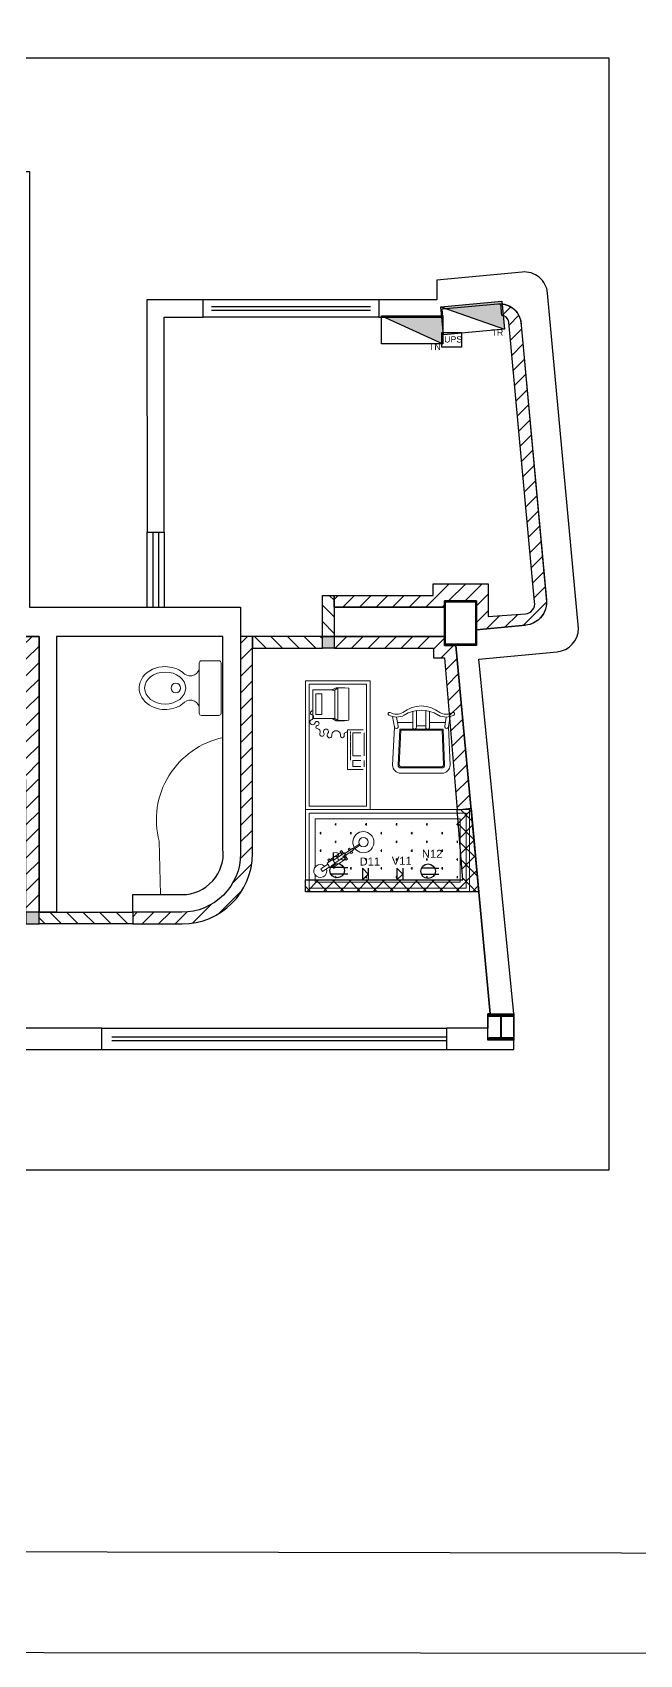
# Model space of a CAD drawing. Header units: metres. Extents: x -1 to 113, y -70 to 21.
# Drawn here: x 97.19 to 102.38, y -0.89 to 12.96 of the extents above; entities that cross this region are included whole.
import ezdxf

# ---------------------------------------------------------------- set-up
doc = ezdxf.new("R2010")
doc.units = ezdxf.units.M
doc.header["$LTSCALE"] = 0.5
for name, color, linetype in [('CANALETA', 5, 'Continuous'), ('COMUNICACION', 7, 'Continuous'), ('CUADRO', 7, 'Continuous'), ('EDIFICIO', 8, 'Continuous'), ('ENCHUFES', 5, 'Continuous'), ('TABLERO', 7, 'Continuous'), ('Textos', 7, 'Continuous')]:
    doc.layers.add(name, color=color, linetype=linetype)
doc.layers.add('MUEBLES', color=56, linetype='Continuous', lineweight=9)
doc.styles.get("Standard").update_dxf_attribs({"font": 'arial.ttf'})

# ---------------------------------------------------------------- blocks, each defined once
blk = doc.blocks.new('INODORO')
for p, q in [((0, -0.23), (0, 0.23)), ((0.02, 0.25), (0.18, 0.25)), ((0.2, 0.23), (0.2, -0.23)), ((0.18, -0.25), (0.02, -0.25))]:
    blk.add_line(p, q)
blk.add_circle((0.414, 0), 0.0438)
for centre, radius, start, end in [((0.02, 0.23), 0.02, 90, 180), ((0.18, 0.23), 0.02, 0, 90), ((0.283, 0.197), 0.0864, 196.4375, 322.7515), ((0.283, -0.197), 0.0864, 37.1646, 163.5625), ((0.02, -0.23), 0.02, 180, 270), ((0.18, -0.23), 0.02, 270, 0)]:
    blk.add_arc(centre, radius, start, end)
blk.add_ellipse((0.512, 0), major_axis=(0.188, 0), ratio=0.77871)
blk.add_open_spline([(0.352, -0.145), (0.364, -0.154), (0.378, -0.163), (0.444, -0.194), (0.504, -0.202), (0.629, -0.181), (0.692, -0.143), (0.741, -0.061), (0.75, -0.03), (0.75, 0), (0.75, 0.036), (0.737, 0.072), (0.671, 0.163), (0.591, 0.196), (0.453, 0.196), (0.396, 0.177), (0.352, 0.144)], degree=3, knots=[3.942102, 3.942102, 3.942102, 3.942102, 4.162638, 4.162638, 4.924422, 4.924422, 5.847984, 5.847984, 6.283185, 6.283185, 6.283185, 6.801532, 6.801532, 7.861895, 7.861895, 8.624417, 8.624417, 8.624417, 8.624417])
blk = doc.blocks.new('11PCOM09-MON')
at = {"color": 0, "linetype": 'ByBlock'}
for p, q in [((9.375, 14.75), (11.25, 15.875)), ((10.625, 14.75), (12.125, 15.75)), ((11.25, 15.875), (15.25, 15.875)), ((12.125, 15.75), (15.375, 15.75)), ((12.125, 15.75), (12.125, 0.125)), ((15.25, 15.875), (17.375, 15.625)), ((15.375, 15.75), (17.375, 15.625)), ((17.375, 15.625), (17.375, 0.25)), ((0, 1), (0, 14.75)), ((0, 14.75), (9.375, 14.75)), ((1.5, 2.875), (1.5, 12.875)), ((1.5, 12.875), (4.375, 12.875)), ((4.375, 2.875), (4.375, 12.875)), ((9.375, 14.75), (10.625, 14.75)), ((10.625, 14.75), (10.625, 1.125)), ((9.125, 1), (0, 1)), ((1.5, 2.875), (4.375, 2.875)), ((11.25, 0), (9.125, 1)), ((9.375, 1.125), (10.625, 1.125)), ((10.625, 1.125), (12.125, 0.125)), ((15.375, 0), (11.25, 0)), ((12.125, 0.125), (15.375, 0.125)), ((17.375, 0.25), (15.375, 0)), ((15.375, 0.125), (17.375, 0.25))]:
    blk.add_line(p, q, dxfattribs=at)
blk = doc.blocks.new('A$C7321269A')
for p, q in [((1118, 1271), (1136, 1271)), ((1122, 1271), (1119, 1276)), ((1125, 1271), (1125, 1278)), ((1127, 1271), (1127, 1280)), ((1129, 1271), (1129, 1278)), ((1132, 1271), (1135, 1276)), ((1268, 1271), (1286, 1271)), ((1272, 1271), (1269, 1276)), ((1275, 1271), (1275, 1278)), ((1277, 1271), (1277, 1280)), ((1279, 1271), (1279, 1278)), ((1282, 1271), (1285, 1276)), ((1043, 1141), (1061, 1141)), ((1047, 1141), (1044, 1146)), ((1050, 1141), (1050, 1148)), ((1052, 1141), (1052, 1150)), ((1054, 1141), (1054, 1148)), ((1057, 1141), (1060, 1146)), ((1193, 1141), (1211, 1141)), ((1197, 1141), (1194, 1146)), ((1200, 1141), (1200, 1148)), ((1202, 1141), (1202, 1150)), ((1204, 1141), (1204, 1148)), ((1207, 1141), (1210, 1146)), ((1355, 1194), (1292, 1099)), ((1413, 1155), (1349, 1060)), ((1493, 1141), (1511, 1141)), ((1497, 1141), (1494, 1146)), ((1500, 1141), (1500, 1148)), ((1502, 1141), (1502, 1150)), ((1504, 1141), (1504, 1148)), ((1507, 1141), (1510, 1146)), ((1118, 1011), (1136, 1011)), ((1122, 1011), (1119, 1016)), ((1125, 1011), (1125, 1019)), ((1127, 1011), (1127, 1020)), ((1129, 1011), (1129, 1019)), ((1132, 1011), (1135, 1016)), ((1418, 1011), (1436, 1011)), ((1422, 1011), (1419, 1016)), ((1425, 1011), (1425, 1019)), ((1427, 1011), (1427, 1020)), ((1429, 1011), (1429, 1019)), ((1432, 1011), (1435, 1016)), ((1043, 881), (1061, 881)), ((1047, 881), (1044, 886)), ((1050, 881), (1050, 889)), ((1052, 881), (1052, 891)), ((1054, 881), (1054, 889)), ((1057, 881), (1060, 886)), ((1343, 881), (1361, 881)), ((1347, 881), (1344, 886)), ((1350, 881), (1350, 889)), ((1352, 881), (1352, 891)), ((1354, 881), (1354, 889)), ((1357, 881), (1360, 886)), ((1493, 881), (1511, 881)), ((1497, 881), (1494, 886)), ((1500, 881), (1500, 889)), ((1502, 881), (1502, 891)), ((1504, 881), (1504, 889)), ((1507, 881), (1510, 886)), ((1118, 751), (1136, 751)), ((1122, 751), (1119, 756)), ((1125, 751), (1125, 759)), ((1127, 751), (1127, 761)), ((1129, 751), (1129, 759)), ((1132, 751), (1135, 756)), ((1268, 751), (1286, 751)), ((1272, 751), (1269, 756)), ((1275, 751), (1275, 759)), ((1277, 751), (1277, 761)), ((1279, 751), (1279, 759)), ((1282, 751), (1285, 756)), ((1418, 751), (1436, 751)), ((1422, 751), (1419, 756)), ((1425, 751), (1425, 759)), ((1427, 751), (1427, 761)), ((1429, 751), (1429, 759)), ((1432, 751), (1435, 756)), ((222, 642), (131, 657)), ((214, 610), (136, 625)), ((183, 616), (183, 486)), ((546, 657), (222, 642)), ((545, 611), (239, 596)), ((239, 596), (239, 226)), ((546, 601), (249, 586)), ((249, 586), (249, 235)), ((560, 237), (560, 587)), ((570, 237), (570, 587)), ((616, 237), (616, 587)), ((1043, 621), (1061, 621)), ((1047, 621), (1044, 627)), ((1050, 621), (1050, 629)), ((1052, 621), (1052, 631)), ((1054, 621), (1054, 629)), ((1057, 621), (1060, 627)), ((1193, 621), (1211, 621)), ((1197, 621), (1194, 627)), ((1200, 621), (1200, 629)), ((1202, 621), (1202, 631)), ((1204, 621), (1204, 629)), ((1207, 621), (1210, 627)), ((1343, 621), (1361, 621)), ((1347, 621), (1344, 627)), ((1350, 621), (1350, 629)), ((1352, 621), (1352, 631)), ((1354, 621), (1354, 629)), ((1357, 621), (1360, 627)), ((1493, 621), (1511, 621)), ((1497, 621), (1494, 627)), ((1500, 621), (1500, 629)), ((1502, 621), (1502, 631)), ((1504, 621), (1504, 629)), ((1507, 621), (1510, 627)), ((220, 454), (81, 454)), ((220, 486), (88, 486)), ((211, 454), (211, 374)), ((1118, 491), (1136, 491)), ((1122, 491), (1119, 497)), ((1125, 491), (1125, 499)), ((1127, 491), (1127, 501)), ((1129, 491), (1129, 499)), ((1132, 491), (1135, 497)), ((1268, 491), (1286, 491)), ((1272, 491), (1269, 497)), ((1275, 491), (1275, 499)), ((1277, 491), (1277, 501)), ((1279, 491), (1279, 499)), ((1282, 491), (1285, 497)), ((1418, 491), (1436, 491)), ((1422, 491), (1419, 497)), ((1425, 491), (1425, 499)), ((1427, 491), (1427, 501)), ((1429, 491), (1429, 499)), ((1432, 491), (1435, 497)), ((81, 374), (220, 374)), ((88, 342), (220, 342)), ((183, 342), (183, 207)), ((1043, 362), (1061, 362)), ((1047, 362), (1044, 367)), ((1050, 362), (1050, 369)), ((1052, 362), (1052, 371)), ((1054, 362), (1054, 369)), ((1057, 362), (1060, 367)), ((1193, 362), (1211, 362)), ((1197, 362), (1194, 367)), ((1200, 362), (1200, 369)), ((1202, 362), (1202, 371)), ((1204, 362), (1204, 369)), ((1207, 362), (1210, 367)), ((1343, 362), (1361, 362)), ((1347, 362), (1344, 367)), ((1350, 362), (1350, 369)), ((1352, 362), (1352, 371)), ((1354, 362), (1354, 369)), ((1357, 362), (1360, 367)), ((1493, 362), (1511, 362)), ((1497, 362), (1494, 367)), ((1500, 362), (1500, 369)), ((1502, 362), (1502, 371)), ((1504, 362), (1504, 369)), ((1507, 362), (1510, 367)), ((131, 167), (219, 180)), ((136, 199), (214, 212)), ((219, 180), (546, 167)), ((239, 226), (545, 213)), ((249, 235), (546, 223)), ((1118, 232), (1136, 232)), ((1122, 232), (1119, 237)), ((1125, 232), (1125, 239)), ((1127, 232), (1127, 241)), ((1129, 232), (1129, 239)), ((1132, 232), (1135, 237)), ((1268, 232), (1286, 232)), ((1272, 232), (1269, 237)), ((1275, 232), (1275, 239)), ((1277, 232), (1277, 241)), ((1279, 232), (1279, 239)), ((1282, 232), (1285, 237)), ((1418, 232), (1436, 232)), ((1422, 232), (1419, 237)), ((1425, 232), (1425, 239)), ((1427, 232), (1427, 241)), ((1429, 232), (1429, 239)), ((1432, 232), (1435, 237)), ((1043, 102), (1061, 102)), ((1047, 102), (1044, 107)), ((1050, 102), (1050, 109)), ((1052, 102), (1052, 111)), ((1054, 102), (1054, 109)), ((1057, 102), (1060, 107)), ((1193, 102), (1211, 102)), ((1197, 102), (1194, 107)), ((1200, 102), (1200, 109)), ((1202, 102), (1202, 111)), ((1204, 102), (1204, 109)), ((1207, 102), (1210, 107)), ((1343, 102), (1361, 102)), ((1347, 102), (1344, 107)), ((1350, 102), (1350, 109)), ((1352, 102), (1352, 111)), ((1354, 102), (1354, 109)), ((1357, 102), (1360, 107)), ((1493, 102), (1511, 102)), ((1497, 102), (1494, 107)), ((1500, 102), (1500, 109)), ((1502, 102), (1502, 111)), ((1504, 102), (1504, 109)), ((1507, 102), (1510, 107))]:
    blk.add_line(p, q)
at = {"linetype": 'ByBlock'}
for p, q in [((245, 1043), (583, 1043)), ((245, 910), (245, 1043)), ((260, 1016), (276, 1016)), ((468, 997), (270, 997)), ((270, 997), (270, 928)), ((285, 1016), (338, 1016)), ((345, 1016), (398, 1016)), ((403, 1016), (458, 1016)), ((463, 1016), (505, 1016)), ((468, 928), (468, 997)), ((506, 997), (559, 997)), ((506, 930), (506, 997)), ((559, 997), (559, 930)), ((583, 1043), (583, 910)), ((583, 880), (245, 880)), ((270, 899), (468, 899)), ((560, 901), (506, 901))]:
    blk.add_line(p, q, dxfattribs=at)
for points in [[(-174, 1400), (926, 1400), (926, 850), (-174, 850)], [(926, 0), (926, 1400), (1626, 1400), (1626, 0)], [(-144, 1370), (896, 1370), (896, 880), (-144, 880)], [(956, 30), (956, 1370), (1596, 1370), (1596, 30)], [(1384, 1217), (1353, 1171), (1393, 1144), (1424, 1190)], [(1259, 998), (1223, 945), (1232, 939), (1267, 992)], [(1302, 1066), (1257, 999), (1269, 990), (1314, 1057)]]:
    blk.add_lwpolyline(points, close=True)
blk.add_lwpolyline([(82, 1341, -1), (118, 1341, 0.595167), (156, 1345, -1.928701), (183, 1319, 1.630291), (209, 1301, -0.86838), (234, 1301, 0.493868), (274, 1278, -1.65081), (272, 1245, 1.965441), (274, 1210, -0.481989), (312, 1202, -0.603111), (295, 1177, 1.133542), (295, 1101, -1.233214), (292, 1071, 0.602981), (265, 1043, -0.520289)], format="xyb")
for points in [[(1482, 1320), (1546, 1320), (1546, 80), (1006, 80)], [(1006, 80), (1006, 1320), (1419, 1320)], [(1432, 1271), (1392, 1211)], [(1415, 1196), (1455, 1255), (1432, 1271)], [(1361, 1165), (1296, 1069), (1319, 1054), (1384, 1150)], [(1355, 1211), (1347, 1200), (1364, 1188)], [(1372, 1200), (1355, 1211)], [(1405, 1161), (1422, 1149), (1430, 1161), (1412, 1172)], [(1268, 1016), (1254, 1025), (1262, 1036), (1275, 1028)], [(1283, 1104), (1275, 1093), (1301, 1076)], [(1281, 1007), (1294, 998), (1302, 1010), (1289, 1019)], [(1308, 1087), (1283, 1104)], [(1324, 1060), (1350, 1042), (1358, 1054), (1331, 1072)]]:
    blk.add_lwpolyline(points)
blk.add_circle((1204, 907), 40)
for centre, radius, start, end in [((1450, 1275), 55.5, 250.9131, 221.9912), ((1204, 907), 90, 59.4558, 52.8061), ((108, 684), 12.5, 32.2785, 213.4274), ((287, 412), 246, 140.3459, 219.6541), ((345, 413), 268, 147.3186, 212.6814), ((-5, 622), 116, 332.4859, 29.0789), ((-5, 622), 141, 332.4859, 28.8827), ((218, 626), 16.5, 256.2748, 103.7252), ((546, 587), 70, 0, 90), ((546, 587), 24, 0, 90), ((546, 587), 14, 0, 90), ((223, 470), 16.3, 258.6748, 101.3252), ((223, 358), 16.3, 257.7915, 101.1986), ((108, 140), 12.5, 146.5726, 327.7215), ((-5, 201), 116, 331.978, 27.5141), ((-5, 201), 141, 331.1173, 27.5141), ((216, 196), 16.2, 260.8614, 99.1386), ((546, 237), 14, 270, 0), ((546, 237), 70, 270, 0), ((546, 237), 24, 270, 0)]:
    blk.add_arc(centre, radius, start, end)
at = {"linetype": 'ByBlock', "xscale": 17.78, "yscale": 17.78, "zscale": 17.78, "rotation": 270}
blk.add_blockref('11PCOM09-MON', (-115, 1340), dxfattribs=at)
at = {"flags": 9}
for tag in ['ZSIZE', 'YSIZE', 'XSIZE']:
    blk.add_attdef(tag, (0, 0, 0), '', height=0.5, dxfattribs=at)
blk = doc.blocks.new('Tablero')
at = {"layer": 'TABLERO'}
h = blk.add_hatch(color=256, dxfattribs=at)
h.dxf.hatch_style = 1
h.paths.add_polyline_path([(-0.262, 0.12), (0.262, -0.12), (0.262, 0.12)])
blk.add_line((-0.262, 0.12), (0.262, -0.12), dxfattribs=at)
blk.add_lwpolyline([(0.262, -0.12), (-0.262, -0.12), (-0.262, 0.12), (0.262, 0.12)], close=True, dxfattribs=at)
blk = doc.blocks.new('COMUNICACION')
at = {"layer": 'COMUNICACION'}
for p, q in [((0, 0), (0, -0.1)), ((0.05, -0.05), (0, 0)), ((0.05, 0), (0.05, -0.1)), ((0, -0.1), (0.05, -0.05))]:
    blk.add_line(p, q, dxfattribs=at)
blk = doc.blocks.new('Tomacorriente')
at = {"layer": 'ENCHUFES'}
for p, q in [((0.056, 0.026), (-0.056, 0.026)), ((0.056, 0.026), (0.092, 0.026)), ((-0.056, -0.026), (0.056, -0.026)), ((0.056, -0.026), (0.092, -0.026))]:
    blk.add_line(p, q, dxfattribs=at)
blk.add_circle((0, 0), 0.0621, dxfattribs=at)

msp = doc.modelspace()

# ---------------------------------------------------------------- hatches: boundary and pattern name
at = {"layer": 'CANALETA'}
h = msp.add_hatch(dxfattribs=at)
h.set_pattern_fill('_USER', color=256, scale=0.1, angle=45, pattern_type=0)
h.set_pattern_definition([(45, (68.44035, -8.22068), (-0.07071068, 0.07071068), [])])
h.paths.add_polyline_path([(101.366, 10.459, 0.399356), (101.193, 10.641), (101.202, 10.542, -0.363891), (101.261, 10.483), (101.481, 8.095, -0.445112), (101.403, 7.994), (101.086, 7.971), (101.086, 8.251), (100.986, 8.251), (100.615, 8.251), (100.615, 8.151), (99.769, 8.151), (99.769, 8.051), (100.711, 8.051), (100.711, 8.105), (100.986, 8.105), (100.986, 7.856), (101.403, 7.896, 0.386886), (101.584, 8.095)])
h.paths.add_polyline_path([(100.711, 7.801), (99.769, 7.801), (99.769, 7.701), (100.617, 7.701), (100.617, 7.618), (100.712, 7.618), (100.819, 6.321), (100.939, 6.333), (100.81, 7.724), (100.711, 7.724)])
h.paths.add_polyline_path([(99.072, 7.701), (99.072, 7.801), (98.969, 7.8), (98.97, 5.946, -0.414214), (98.471, 5.446), (98.049, 5.446), (98.049, 5.346), (98.471, 5.346, 0.414842), (99.072, 5.949)])
h.paths.add_polyline_path([(97.249, 7.801), (97.018, 7.801), (97.018, 9.219), (96.935, 9.219), (96.935, 7.714), (97.134, 7.714), (97.136, 5.446), (97.249, 5.446)])
h = msp.add_hatch(dxfattribs=at)
h.set_pattern_fill('_USER', color=256, scale=0.1, angle=135, pattern_type=0)
h.set_pattern_definition([(135, (68.44035, -8.22068), (-0.07071068, -0.07071068), [])])
h.paths.add_polyline_path([(97.249, 5.446), (97.249, 5.346), (98.049, 5.346), (98.049, 5.446)])
h.paths.add_polyline_path([(99.669, 7.701), (99.669, 7.801), (99.072, 7.801), (99.072, 7.701)])
h.paths.add_polyline_path([(99.669, 8.151), (99.669, 7.801), (99.769, 7.801), (99.769, 8.151)])
h = msp.add_hatch(color=256, dxfattribs=at)
h.dxf.hatch_style = 1
h.paths.add_polyline_path([(97.249, 5.446), (97.136, 5.446), (97.136, 5.346), (97.249, 5.346)])
h.paths.add_polyline_path([(99.769, 7.801), (99.669, 7.801), (99.669, 7.701), (99.769, 7.701)])
h = msp.add_hatch(dxfattribs=at)
h.set_pattern_fill('_USER', color=256, scale=0.1, angle=45, double=1, pattern_type=0)
h.set_pattern_definition([(45, (68.44035, -8.22068), (-0.07071068, 0.07071068), []), (135, (68.44035, -8.22068), (-0.07071068, -0.07071068), [])])
h.paths.add_polyline_path([(99.526, 5.721), (99.526, 5.621), (101.005, 5.621), (100.939, 6.333), (100.819, 6.321), (100.868, 5.721)])

# ---------------------------------------------------------------- linework, layer by layer
for points in [[(99.769, 8.051), (99.769, 8.151), (100.615, 8.151), (100.615, 8.251), (100.986, 8.251), (101.086, 8.251), (101.086, 7.971), (101.403, 7.994, 0.445112), (101.481, 8.095), (101.261, 10.483, 0.363891), (101.202, 10.542), (101.193, 10.641, -0.399356), (101.366, 10.459), (101.584, 8.095, -0.386886), (101.403, 7.896), (100.986, 7.856), (100.986, 8.105), (100.711, 8.105), (100.711, 8.051)], [(98.049, 5.446), (98.049, 5.346), (98.471, 5.346, 0.413586), (99.072, 5.946), (99.072, 7.701), (99.072, 7.701), (99.072, 7.801), (98.969, 7.8), (98.97, 5.946, -0.414629), (98.47, 5.446)]]:
    msp.add_lwpolyline(points, format="xyb", close=True, dxfattribs=at)
for points in [[(97.249, 5.446), (97.136, 5.446), (97.134, 7.714), (96.935, 7.714), (96.935, 9.219), (97.018, 9.219), (97.018, 7.801), (97.249, 7.801)], [(99.769, 8.151), (99.769, 7.801), (99.669, 7.801), (99.669, 8.151), (99.769, 8.151)], [(99.072, 7.701), (99.669, 7.701), (99.669, 7.801), (99.072, 7.801)], [(99.669, 7.801), (99.769, 7.801), (99.769, 7.701), (99.669, 7.701)], [(99.769, 7.801), (99.769, 7.701), (100.617, 7.701), (100.617, 7.618), (100.712, 7.618), (100.819, 6.321), (100.939, 6.333), (100.81, 7.724), (100.711, 7.724), (100.711, 7.801)], [(99.526, 5.621), (99.526, 5.721), (100.868, 5.721), (100.819, 6.321), (100.939, 6.333), (101.005, 5.621)], [(97.249, 5.446), (97.136, 5.446), (97.136, 5.346), (97.249, 5.346)], [(97.249, 5.446), (98.049, 5.446), (98.049, 5.346), (97.249, 5.346)]]:
    msp.add_lwpolyline(points, close=True, dxfattribs=at)
at = {"layer": 'CUADRO'}
for points in [[(61.897, 20.845), (113.376, 20.798), (113.376, -0.893), (61.897, -0.846)], [(87.582, 19.511), (112.468, 19.464), (112.468, -0.048), (87.582, 0)], [(88.162, 12.741), (102.115, 12.741), (102.115, 3.242), (88.162, 3.242)]]:
    msp.add_lwpolyline(points, close=True, dxfattribs=at)
at = {"layer": 'EDIFICIO'}
for p, q in [((100.079, 10.676), (98.651, 10.676)), ((100.151, 10.676), (99.989, 10.676)), ((100.151, 10.676), (99.989, 10.676)), ((100.109, 10.526), (98.651, 10.526)), ((100.151, 10.526), (100.109, 10.526)), ((100.151, 10.526), (100.109, 10.526)), ((98.169, 8.692), (98.169, 8.051)), ((98.222, 8.692), (98.222, 8.051)), ((98.269, 8.692), (98.269, 8.053)), ((98.319, 8.692), (98.319, 8.051)), ((99.769, 8.051), (100.711, 8.051)), ((100.711, 8.051), (99.769, 8.051)), ((100.981, 7.856), (101.403, 7.896)), ((100.981, 7.856), (101.403, 7.896)), ((99.769, 7.801), (100.711, 7.801)), ((101.005, 7.607), (101.674, 7.67)), ((101.005, 7.607), (101.674, 7.67)), ((100.729, 4.454), (97.785, 4.454)), ((101.091, 4.557), (101.19, 4.557)), ((101.091, 4.557), (101.19, 4.557)), ((101.091, 4.557), (101.19, 4.557)), ((101.19, 4.557), (101.19, 4.374)), ((101.19, 4.557), (101.19, 4.374)), ((101.19, 4.557), (101.19, 4.374)), ((101.196, 4.557), (101.295, 4.557)), ((101.196, 4.557), (101.196, 4.374)), ((101.196, 4.557), (101.295, 4.557)), ((101.196, 4.557), (101.196, 4.374)), ((101.196, 4.557), (101.295, 4.557)), ((101.196, 4.557), (101.196, 4.374)), ((101.19, 4.374), (101.091, 4.374)), ((101.19, 4.374), (101.091, 4.374)), ((101.19, 4.374), (101.091, 4.374)), ((101.295, 4.374), (101.196, 4.374)), ((101.295, 4.374), (101.196, 4.374)), ((101.295, 4.374), (101.196, 4.374)), ((97.785, 4.275), (100.729, 4.275))]:
    msp.add_line(p, q, dxfattribs=at)
at = {"layer": 'EDIFICIO', "ltscale": 0.025}
for p, q in [((100.079, 10.614), (98.723, 10.614)), ((100.079, 10.584), (98.723, 10.584)), ((100.729, 4.379), (97.871, 4.379)), ((100.729, 4.349), (97.871, 4.349))]:
    msp.add_line(p, q, dxfattribs=at)
at = {"layer": 'EDIFICIO', "ltscale": 0.05}
msp.add_line((101.101, 4.577), (100.81, 7.724), dxfattribs=at)
at = {"layer": 'EDIFICIO'}
for points in [[(89.181, 11.772), (97.169, 11.772), (97.169, 8.051), (98.969, 8.052), (98.97, 5.946, -0.414629), (98.47, 5.446), (98.049, 5.446), (98.049, 5.596), (98.47, 5.596, 0.446701), (98.82, 5.987), (98.819, 7.801), (97.399, 7.801), (97.399, 5.446), (97.249, 5.446), (97.249, 7.801), (97.018, 7.801), (97.019, 11.516), (89.331, 11.522), (89.181, 11.522)], [(100.151, 10.526), (100.698, 10.526), (100.692, 10.597), (101.167, 10.641, -0.441548), (101.366, 10.459), (101.583, 8.113, -0.413646), (101.403, 7.896), (100.986, 7.856), (100.986, 8.105), (100.711, 8.105), (100.711, 8.051), (99.769, 8.051), (99.769, 7.801), (100.711, 7.801), (100.711, 7.724), (100.81, 7.724), (101.101, 4.577), (101.081, 4.577), (101.081, 4.455), (100.729, 4.455), (100.729, 4.275), (101.305, 4.275), (101.305, 4.577), (101.005, 7.607), (101.674, 7.67, 0.386886), (101.856, 7.869), (101.592, 10.732, 0.414955), (101.374, 10.912), (100.645, 10.843), (100.645, 10.676), (100.151, 10.676)]]:
    msp.add_lwpolyline(points, format="xyb", close=True, dxfattribs=at)
for points in [[(98.169, 8.692), (98.319, 8.692), (98.319, 10.526), (98.651, 10.526), (98.651, 10.676), (98.169, 10.676), (98.172, 8.692)], [(100.711, 7.724), (100.711, 8.105), (100.986, 8.105), (100.986, 7.724)], [(101.305, 4.577), (101.305, 4.353), (101.081, 4.353), (101.081, 4.577)], [(101.305, 4.577), (101.305, 4.353), (101.081, 4.353), (101.081, 4.577)], [(101.305, 4.577), (101.305, 4.353), (101.081, 4.353), (101.081, 4.577)], [(96.487, 4.455), (96.487, 4.275), (97.785, 4.275), (97.785, 4.455)]]:
    msp.add_lwpolyline(points, close=True, dxfattribs=at)
for points in [[(100.721, 7.734), (100.721, 8.095), (100.976, 8.095), (100.976, 7.734), (100.721, 7.734)], [(100.976, 7.754), (100.976, 7.734), (100.721, 7.734)], [(100.976, 7.754), (100.976, 7.734), (100.721, 7.734)], [(101.091, 4.557), (101.091, 4.567), (101.295, 4.567), (101.295, 4.557)], [(101.295, 4.374), (101.295, 4.363), (101.091, 4.363), (101.091, 4.374)]]:
    msp.add_lwpolyline(points, dxfattribs=at)
at = {"layer": 'MUEBLES'}
msp.add_line((98.285, 5.596), (98.275, 6.052), dxfattribs=at)
msp.add_arc((98.969, 6.234), 0.718, 101.9429, 194.7451, dxfattribs=at)
at = {"layer": 'TABLERO'}
msp.add_lwpolyline([(100.689, 10.396), (100.857, 10.396), (100.857, 10.27), (100.689, 10.27)], close=True, dxfattribs=at)

# ---------------------------------------------------------------- block references
at = {"layer": 'COMUNICACION'}
for p in [(100.011, 5.821), (100.305, 5.821)]:
    msp.add_blockref('COMUNICACION', p, dxfattribs=at)
at = {"layer": 'ENCHUFES'}
for p in [(99.795, 5.801), (100.572, 5.796)]:
    msp.add_blockref('Tomacorriente', p, dxfattribs=at)
at = {"layer": 'MUEBLES', "ltscale": 0.1, "xscale": -0.9333333335537191, "yscale": 0.9333333335539464, "zscale": 0.9333333335536669}
msp.add_blockref('INODORO', (98.804, 7.36), dxfattribs=at)
at = {"layer": 'MUEBLES', "xscale": -0.00100000000000001, "yscale": 0.00100000000000001, "zscale": 0.00100000000000001, "rotation": 90}
msp.add_blockref('A$C7321269A', (100.926, 7.248), dxfattribs=at)
at = {"layer": 'TABLERO'}
msp.add_blockref('Tablero', (100.436, 10.418), dxfattribs=at)
at = {"layer": 'TABLERO', "rotation": 5.290388527868628}
msp.add_blockref('Tablero', (100.953, 10.519), dxfattribs=at)

# ---------------------------------------------------------------- texts
at = {"layer": 'TABLERO', "char_height": 0.0534, "attachment_point": 1}
for s, insert in [('TR', (101.114, 10.423)), ('TN', (100.58, 10.3)), ('UPS', (100.709, 10.364))]:
    msp.add_mtext_dynamic_manual_height_columns(s, width=0.04474, gutter_width=3.336, heights=[0], dxfattribs=dict(at, insert=insert))
at = {"layer": 'Textos', "insert": (99.75, 5.958), "char_height": 0.0683, "attachment_point": 1}
msp.add_mtext('R3', dxfattribs=at)
at = {"layer": 'Textos', "char_height": 0.0683, "width": 0.09698, "attachment_point": 1}
for s, insert in [('N12', (100.519, 5.979)), ('^ID11', (99.987, 5.913)), ('^IV11', (100.262, 5.919))]:
    msp.add_mtext(s, dxfattribs=dict(at, insert=insert))

doc.saveas('drawing.dxf')
